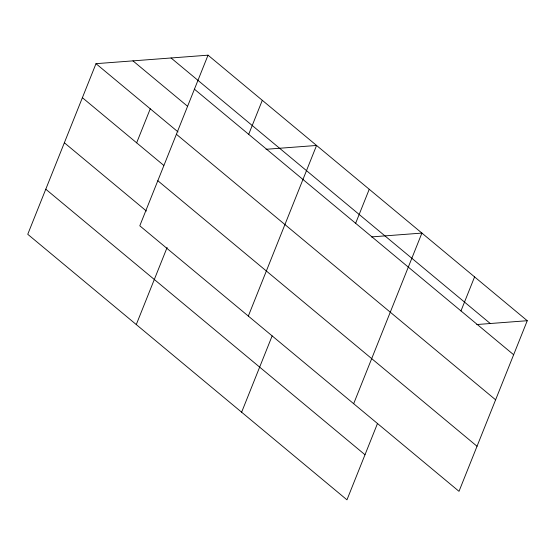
<?xml version="1.0" encoding="UTF-8"?>
<svg xmlns="http://www.w3.org/2000/svg" width="555" height="555" viewBox="0 0 555 555"><rect width="100%" height="100%" fill="white"/><g stroke="black" fill="none" stroke-linecap="round" stroke-linejoin="round"><path stroke-width="0.83" d="M208.035 55.174L139.791 225.795L459.006 491.328L527.25 320.714L208.035 55.174L95.994 63.672L27.75 234.286L346.965 499.826L377.483 423.521M136.648 142.836L150.259 108.808M136.28 324.571L167.124 247.468M248.696 134.338L262.3 100.316M248.328 316.072L316.565 145.459L266.046 149.288M241.626 412.198L272.144 335.893M355.63 223.297L369.241 189.269M353.667 403.7L421.911 233.086L371.392 236.916M460.969 310.925L474.581 276.896M476.731 324.543L527.25 320.714M171.058 57.977L490.273 323.516M194.423 89.195L513.639 354.735M132.964 60.87L187.236 106.005M95.994 63.672L178.051 131.93M176.4 134.275L495.615 399.815M82.383 97.694L163.78 165.404M157.821 180.715L477.036 446.255M64.352 142.767L146.416 211.032M45.781 189.213L364.996 454.746"/></g></svg>
